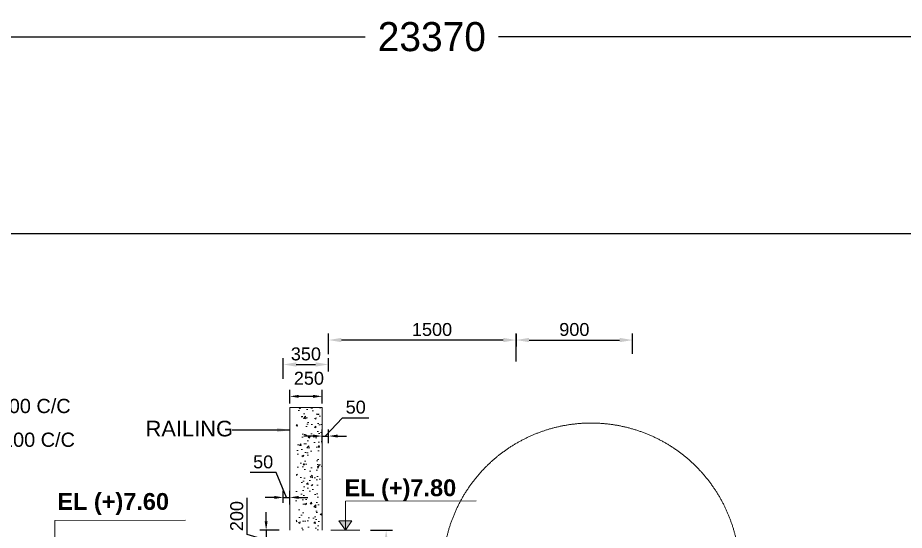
# Model space of a CAD drawing. Extents: x -358915 to 1258323, y -1667244 to -305611.
# Drawn here: x 477645 to 484499, y -1468441 to -1464477 of the extents above; entities that cross this region are included whole.
import ezdxf

# ---------------------------------------------------------------- set-up
doc = ezdxf.new("R2010")
doc.units = 0
doc.header["$LTSCALE"] = 300
doc.header["$MEASUREMENT"] = 0
doc.linetypes.add('DASHED', pattern=[0.75, 0.5, -0.25])
doc.layers.get('DEFPOINTS').update_dxf_attribs({"linetype": 'CONTINUOUS'})
doc.layers.add('Dim', color=7, linetype='CONTINUOUS', lineweight=9)
doc.layers.add('LINE', color=7, linetype='CONTINUOUS')
doc.layers.add('TXT', color=7, linetype='CONTINUOUS')
doc.styles.add('Arial', font='arial.ttf')
doc.styles.add('DIM', font='isocp3.shx')
doc.dimstyles.new('3', dxfattribs={"dimtxt": 225, "dimasz": 350, "dimexe": 100, "dimexo": 25, "dimgap": 9, "dimtad": 0, "dimdec": 0, "dimzin": 0, "dimdsep": 46, "dimtxsty": 'Standard', "dimcen": 0, "dimclrd": 5, "dimclre": 6, "dimclrt": 256, "dimadec": 0, "dimazin": 0, "dimtfac": 1, "dimtdec": 0, "dimtofl": 0, "dimtmove": 2, "dimatfit": 3, "dimfxl": 1, "dimtolj": 1, "dimtzin": 0, "dimarcsym": 0})
doc.dimstyles.new('dim_50', dxfattribs={"dimtxt": 100, "dimasz": 100, "dimexe": 50, "dimexo": 30, "dimgap": 30, "dimtad": 1, "dimdec": 0, "dimzin": 0, "dimdsep": 46, "dimtxsty": 'DIM', "dimcen": 0.09, "dimclrd": 5, "dimclre": 5, "dimclrt": 7, "dimadec": 0, "dimazin": 0, "dimtfac": 1, "dimtdec": 0, "dimtmove": 0, "dimatfit": 3, "dimfxl": 1, "dimtolj": 1, "dimtzin": 0, "dimarcsym": 1})

# ---------------------------------------------------------------- blocks, each defined once
blk = doc.blocks.new('*D546')
at = {"layer": 'DEFPOINTS', "color": 0, "transparency": 16777216}
for p in [(480342.7, -1468440.7), (480493.5, -1468440.7), (480360.9, -1472890.8)]:
    blk.add_point(p, dxfattribs=at)
at = {"layer": 'Dim', "color": 5, "lineweight": -2, "transparency": 16777216}
for p, q in [((480372.7, -1468440.7), (480543.5, -1468440.7)), ((480493.5, -1472770.8), (480493.5, -1468560.7)), ((480390.9, -1472890.8), (480543.5, -1472890.8))]:
    blk.add_line(p, q, dxfattribs=at)
at = {"layer": 'Dim', "color": 5, "transparency": 16777216}
for points in [[(480473.5, -1468560.7), (480513.5, -1468560.7), (480493.5, -1468440.7)], [(480473.5, -1472770.8), (480513.5, -1472770.8), (480493.5, -1472890.8)]]:
    blk.add_solid(points, dxfattribs=at)
at = {"layer": 'Dim', "color": 7, "transparency": 16777216, "insert": (480402.2, -1470665.7), "char_height": 120, "attachment_point": 5, "rotation": 90, "style": 'Arial'}
blk.add_mtext('\\A1;6000', dxfattribs=at)
blk = doc.blocks.new('*D548')
at = {"layer": 'DEFPOINTS', "color": 0, "transparency": 16777216}
for p in [(480047.9, -1467158.7), (480047.9, -1467243), (479697.9, -1467300.3)]:
    blk.add_point(p, dxfattribs=at)
at = {"layer": 'Dim', "color": 5, "lineweight": -2, "transparency": 16777216}
for p, q in [((479697.9, -1467270.3), (479697.9, -1467108.7)), ((479797.9, -1467158.7), (479947.9, -1467158.7)), ((480047.9, -1467213), (480047.9, -1467108.7))]:
    blk.add_line(p, q, dxfattribs=at)
at = {"layer": 'Dim', "color": 5, "transparency": 16777216}
for points in [[(479797.9, -1467142), (479797.9, -1467175.3), (479697.9, -1467158.7)], [(479947.9, -1467142), (479947.9, -1467175.3), (480047.9, -1467158.7)]]:
    blk.add_solid(points, dxfattribs=at)
at = {"layer": 'Dim', "color": 7, "transparency": 16777216, "insert": (479872.9, -1467077.6), "char_height": 100, "attachment_point": 5, "style": 'Arial'}
blk.add_mtext('\\A1;350', dxfattribs=at)
blk = doc.blocks.new('*D555')
at = {"layer": 'DEFPOINTS', "color": 0, "transparency": 16777216}
for p in [(481498.1, -1466892.3), (482398.5, -1466969.7), (482398.5, -1467106.7)]:
    blk.add_point(p, dxfattribs=at)
at = {"layer": 'Dim', "color": 5, "lineweight": -2, "transparency": 16777216}
for p, q in [((481498.1, -1466922.3), (481498.1, -1467019.7)), ((482398.5, -1467076.7), (482398.5, -1466919.7)), ((481598.1, -1466969.7), (482298.5, -1466969.7))]:
    blk.add_line(p, q, dxfattribs=at)
at = {"layer": 'Dim', "color": 5, "transparency": 16777216}
for points in [[(481598.1, -1466953), (481598.1, -1466986.3), (481498.1, -1466969.7)], [(482298.5, -1466953), (482298.5, -1466986.3), (482398.5, -1466969.7)]]:
    blk.add_solid(points, dxfattribs=at)
at = {"layer": 'Dim', "color": 7, "transparency": 16777216, "insert": (481948.3, -1466888.6), "char_height": 100, "attachment_point": 5, "style": 'Arial'}
blk.add_mtext('\\A1;900', dxfattribs=at)
blk = doc.blocks.new('*D556')
at = {"layer": 'DEFPOINTS', "color": 0, "transparency": 16777216}
for p in [(479695.6, -1468441), (479565.4, -1468591), (479700.9, -1468591)]:
    blk.add_point(p, dxfattribs=at)
at = {"layer": 'Dim', "color": 5, "lineweight": -2, "transparency": 16777216}
for p, q in [((479419.4, -1468472.2), (479419.4, -1468189.9)), ((479565.4, -1468371), (479565.4, -1468301)), ((479665.6, -1468441), (479515.4, -1468441)), ((479565.4, -1468441), (479565.4, -1468591)), ((479565.4, -1468441), (479565.4, -1468591)), ((479565.4, -1468516), (479419.4, -1468472.2)), ((479670.9, -1468591), (479515.4, -1468591)), ((479565.4, -1468661), (479565.4, -1468731))]:
    blk.add_line(p, q, dxfattribs=at)
at = {"layer": 'Dim', "color": 5, "transparency": 16777216}
for points in [[(479553.8, -1468371), (479577.1, -1468371), (479565.4, -1468441)], [(479553.8, -1468661), (479577.1, -1468661), (479565.4, -1468591)]]:
    blk.add_solid(points, dxfattribs=at)
at = {"layer": 'Dim', "color": 7, "transparency": 16777216, "insert": (479338.3, -1468331.1), "char_height": 100, "attachment_point": 5, "rotation": 90, "style": 'Arial'}
blk.add_mtext('\\A1;200', dxfattribs=at)
blk = doc.blocks.new('*D559')
at = {"layer": 'DEFPOINTS', "color": 0, "transparency": 16777216}
for p in [(480047.9, -1467712.1), (479997.9, -1467797.6), (480047.9, -1467797.6)]:
    blk.add_point(p, dxfattribs=at)
at = {"layer": 'Dim', "color": 5, "lineweight": -2, "transparency": 16777216}
for p, q in [((480022.9, -1467712.1), (480156.6, -1467570)), ((480156.6, -1467570), (480359.5, -1467570)), ((479997.9, -1467767.6), (479997.9, -1467662.1)), ((480047.9, -1467767.6), (480047.9, -1467662.1)), ((479927.9, -1467712.1), (479857.9, -1467712.1)), ((479997.9, -1467712.1), (480047.9, -1467712.1)), ((479997.9, -1467712.1), (480047.9, -1467712.1)), ((480117.9, -1467712.1), (480187.9, -1467712.1))]:
    blk.add_line(p, q, dxfattribs=at)
at = {"layer": 'Dim', "color": 5, "transparency": 16777216}
for points in [[(479927.9, -1467700.5), (479927.9, -1467723.8), (479997.9, -1467712.1)], [(480117.9, -1467700.5), (480117.9, -1467723.8), (480047.9, -1467712.1)]]:
    blk.add_solid(points, dxfattribs=at)
at = {"layer": 'Dim', "color": 7, "transparency": 16777216, "insert": (480258, -1467489), "char_height": 100, "attachment_point": 5, "style": 'Arial'}
blk.add_mtext('\\A1;50', dxfattribs=at)
blk = doc.blocks.new('*D560')
at = {"layer": 'DEFPOINTS', "color": 0, "transparency": 16777216}
for p in [(479747.9, -1467405.2), (479747.9, -1467490.7), (479997.9, -1467490.7)]:
    blk.add_point(p, dxfattribs=at)
at = {"layer": 'Dim', "color": 5, "lineweight": -2, "transparency": 16777216}
for p, q in [((479747.9, -1467460.7), (479747.9, -1467355.2)), ((479997.9, -1467460.7), (479997.9, -1467355.2)), ((479927.9, -1467405.2), (479817.9, -1467405.2))]:
    blk.add_line(p, q, dxfattribs=at)
at = {"layer": 'Dim', "color": 5, "transparency": 16777216}
for points in [[(479817.9, -1467393.5), (479817.9, -1467416.8), (479747.9, -1467405.2)], [(479927.9, -1467393.5), (479927.9, -1467416.8), (479997.9, -1467405.2)]]:
    blk.add_solid(points, dxfattribs=at)
at = {"layer": 'Dim', "color": 7, "transparency": 16777216, "insert": (479896.2, -1467265.8), "char_height": 100, "attachment_point": 5, "style": 'Arial'}
blk.add_mtext('\\A1;250', dxfattribs=at)
blk = doc.blocks.new('*D561')
at = {"layer": 'DEFPOINTS', "color": 0, "transparency": 16777216}
for p in [(479747.9, -1468186.7), (479698.2, -1468259.4), (479747.9, -1468272.2)]:
    blk.add_point(p, dxfattribs=at)
at = {"layer": 'Dim', "color": 5, "lineweight": -2, "transparency": 16777216}
for p, q in [((479643.8, -1467993.5), (479440.8, -1467993.5)), ((479723.1, -1468186.7), (479643.8, -1467993.5)), ((479628.2, -1468186.7), (479558.2, -1468186.7)), ((479698.2, -1468229.4), (479698.2, -1468136.7)), ((479698.2, -1468186.7), (479747.9, -1468186.7)), ((479698.2, -1468186.7), (479747.9, -1468186.7)), ((479747.9, -1468242.2), (479747.9, -1468136.7)), ((479817.9, -1468186.7), (479887.9, -1468186.7))]:
    blk.add_line(p, q, dxfattribs=at)
at = {"layer": 'Dim', "color": 5, "transparency": 16777216}
for points in [[(479628.2, -1468175), (479628.2, -1468198.3), (479698.2, -1468186.7)], [(479817.9, -1468175), (479817.9, -1468198.3), (479747.9, -1468186.7)]]:
    blk.add_solid(points, dxfattribs=at)
at = {"layer": 'Dim', "color": 7, "transparency": 16777216, "insert": (479542.3, -1467912.5), "char_height": 100, "attachment_point": 5, "style": 'Arial'}
blk.add_mtext('\\A1;50', dxfattribs=at)
blk = doc.blocks.new('*D562')
at = {"layer": 'DEFPOINTS', "color": 0, "transparency": 16777216}
for p in [(480047.9, -1466969.6), (480047.9, -1467108.7), (481498.1, -1467165.1)]:
    blk.add_point(p, dxfattribs=at)
at = {"layer": 'Dim', "color": 5, "lineweight": -2, "transparency": 16777216}
for p, q in [((480047.9, -1467078.7), (480047.9, -1466919.6)), ((481498.1, -1467135.1), (481498.1, -1466919.7)), ((481398.1, -1466969.7), (480147.9, -1466969.6))]:
    blk.add_line(p, q, dxfattribs=at)
at = {"layer": 'Dim', "color": 5, "transparency": 16777216}
for points in [[(480147.9, -1466952.9), (480147.9, -1466986.3), (480047.9, -1466969.6)], [(481398.1, -1466953), (481398.1, -1466986.3), (481498.1, -1466969.7)]]:
    blk.add_solid(points, dxfattribs=at)
at = {"layer": 'Dim', "color": 7, "transparency": 16777216, "insert": (480848, -1466888.6), "char_height": 100, "attachment_point": 5, "rotation": 359.99821, "style": 'Arial'}
blk.add_mtext('\\A1;1500', dxfattribs=at)
blk = doc.blocks.new('*D1502')
at = {"layer": 'DEFPOINTS', "color": 0, "ltscale": 0.5, "transparency": 16777216}
for p in [(492531.4, -1464624.8), (469161.4, -1466146.3), (492531.4, -1466146.3)]:
    blk.add_point(p, dxfattribs=at)
at = {"layer": 'LINE', "color": 6, "lineweight": -2, "ltscale": 0.5, "transparency": 16777216}
for p, q in [((469161.4, -1466121.3), (469161.4, -1464524.8)), ((492531.4, -1466121.3), (492531.4, -1464524.8))]:
    blk.add_line(p, q, dxfattribs=at)
at = {"layer": 'LINE', "color": 5, "lineweight": -2, "ltscale": 0.5, "transparency": 16777216}
for p, q in [((469511.4, -1464624.8), (480331.2, -1464624.8)), ((492181.4, -1464624.8), (481361.7, -1464624.8))]:
    blk.add_line(p, q, dxfattribs=at)
at = {"layer": 'LINE', "color": 5, "ltscale": 0.5, "transparency": 16777216}
for points in [[(469511.4, -1464566.5), (469511.4, -1464683.2), (469161.4, -1464624.8)], [(492181.4, -1464566.5), (492181.4, -1464683.2), (492531.4, -1464624.8)]]:
    blk.add_solid(points, dxfattribs=at)
at = {"layer": 'LINE', "ltscale": 0.5, "transparency": 16777216, "insert": (480846.4, -1464624.8), "char_height": 225, "attachment_point": 5}
blk.add_mtext('\\A1;23370', dxfattribs=at)

msp = doc.modelspace()

# ---------------------------------------------------------------- hatches: boundary and pattern name
at = {"layer": 'Dim'}
h = msp.add_hatch(dxfattribs=at)
h.set_pattern_fill('AR-CONC', color=8, scale=20)
h.set_pattern_definition([(50, (86939.22, -1491727.71), (143.452037, -12.550427), [15, -165]), (355, (86939.22, -1491727.7), (-27.750267, 150.438427), [12, -132]), (100.451444, (86951.18, -1491728.75), (115.70177, 137.888), [12.74804, -140.22842]), (46.1842, (86939.22, -1491687.7), (213.44827, -33.10386), [22.5, -247.5]), (96.635635, (86957, -1491690.46), (186.93239, 194.82372), [19.12207, -210.34275]), (351.184164, (86939.22, -1491687.7), (186.93239, 194.82372), [18, -198]), (21, (86959.22, -1491697.71), (119.38141, -80.523778), [15, -165]), (326, (86959.22, -1491697.7), (48.663066, 145.03001), [12, -132]), (71.451445, (86969.17, -1491704.42), (168.044475, 64.50623), [12.74804, -140.22842]), (37.5, (86939.22, -1491727.706), (2.431971, 66.578771), [0, -130.4, 0, -134, 0, -132.5]), (7.5, (86939.22, -1491727.706), (52.613907, 78.882342), [0, -76.4, 0, -127.4, 0, -50.5]), (327.5, (86894.62, -1491727.706), (106.764487, -4.510974), [0, -50, 0, -156, 0, -207]), (317.5, (86874.62, -1491727.71), (116.637234, 20.020996), [0, -65, 0, -103.6, 0, -147])])
h.paths.add_polyline_path([(479997.9, -1467490.7), (479797.9, -1467490.7), (479797.9, -1468440.7), (479997.9, -1468440.7)])
at = {"layer": 'Dim', "ltscale": 500}
h = msp.add_hatch(color=15, dxfattribs=at)
h.dxf.hatch_style = 1
h.paths.add_polyline_path([(480178.5, -1468366.8), (480128.7, -1468366.8), (480178.5, -1468440.7)])
h.paths.add_polyline_path([(480228.2, -1468366.8), (480178.5, -1468366.8), (480178.5, -1468440.7)])

# ---------------------------------------------------------------- linework, layer by layer
at = {"layer": 'Dim', "color": 7}
msp.add_lwpolyline([(479997.9, -1468440.7), (479997.9, -1467490.7), (479747.9, -1467490.7), (479747.9, -1468440.7)], dxfattribs=at)
at = {"layer": 'Dim', "ltscale": 500}
for points in [[(480178.5, -1468440.7), (480178.5, -1468215.1), (481189.1, -1468211.8)], [(477931.5, -1468590.8), (477931.5, -1468365.2), (478943.1, -1468361.9)], [(480178.5, -1468440.7), (480178.5, -1468366.8), (480128.7, -1468366.8), (480178.5, -1468440.7)], [(480178.5, -1468440.7), (480178.5, -1468366.8), (480228.2, -1468366.8), (480178.5, -1468440.7)]]:
    msp.add_lwpolyline(points, dxfattribs=at)
at = {"layer": 'Dim', "ltscale": 50}
msp.add_lwpolyline([(480065.9, -1468440.7), (480291, -1468440.7)], dxfattribs=at)
at = {"layer": 'Dim', "color": 7, "linetype": 'DASHED', "ltscale": 400}
msp.add_arc((482078.4, -1468759.3), 1147.6, 348.13273, 325.50417, dxfattribs=at)
at = {"layer": 'LINE'}
msp.add_lwpolyline([(492531.4, -1482672.2), (469161.4, -1482672.2), (469161.4, -1466146.3), (492531.4, -1466146.3)], close=True, dxfattribs=at)

# ---------------------------------------------------------------- texts
at = {"layer": 'Dim', "color": 7, "char_height": 110, "attachment_point": 4}
for s, insert, width in [('{\\fArial|b0|i0|c0|p34;%%C16@200 C/C}', (477044, -1467490.6), 2524.191), ('{\\fArial|b0|i0|c0|p34;%%C20@100 C/C}', (477077.2, -1467751.6), 1145.252)]:
    msp.add_mtext(s, dxfattribs=dict(at, insert=insert, width=width))
at = {"layer": 'TXT', "color": 0, "attachment_point": 5, "style": 'Arial'}
for s, insert, char_height, width in [('{\\H1.1x;\\C7;RAILING\\fArial|b1|i0|c0|p34;\\H0.90909x;\\C6; }', (478971.4, -1467655.2), 110, 2026.922), ('{\\fArial|b1|i0|c0|p34;\\C6;EL (+)7.80}', (480603.2, -1468131.7), 130, 1034.81), ('{\\fArial|b1|i0|c0|p34;\\C6;EL (+)7.60}', (478382.9, -1468237.5), 130, 1034.81)]:
    msp.add_mtext(s, dxfattribs=dict(at, insert=insert, char_height=char_height, width=width))

# ---------------------------------------------------------------- dimensions: what is measured, and where the dimension line sits
at = {"layer": 'Dim'}
for base, p1, p2, angle, text, override, picture, middle in [((480047.9, -1466969.6), (481498.1, -1467165.1), (480047.9, -1467108.7), 179.99821, '1500', {"dimtxsty": 'Arial', "dimtmove": 1}, '*D562', (480848, -1466969.6)), ((479747.9, -1468186.7), (479698.2, -1468259.4), (479747.9, -1468272.2), 360, '50', {"dimasz": 70, "dimtxsty": 'Arial', "dimtmove": 1}, '*D561', (479613.8, -1467993.5))]:
    dim = msp.add_linear_dim(base=base, p1=p1, p2=p2, angle=angle, text=text, dimstyle='dim_50', override=override, dxfattribs=at)
    dim.commit()
    dim.dimension.update_dxf_attribs({"geometry": picture, "text_midpoint": middle, "dimtype": 160})
dim = msp.add_linear_dim(base=(482398.5, -1466969.7), p1=(481498.1, -1466892.3), p2=(482398.5, -1467106.7), dimstyle='dim_50', override={"dimtxsty": 'Arial', "dimtmove": 1}, dxfattribs=at)
dim.commit()
dim.dimension.update_dxf_attribs({"geometry": '*D555', "text_midpoint": (481948.3, -1466888.6)})
for base, p1, p2, text, override, picture, middle in [((480047.9, -1467158.7), (479697.9, -1467300.3), (480047.9, -1467243), '350', {"dimtxsty": 'Arial', "dimtmove": 1}, '*D548', (479872.9, -1467158.7)), ((480047.9, -1467712.1), (479997.9, -1467797.6), (480047.9, -1467797.6), '50', {"dimasz": 70, "dimtxsty": 'Arial', "dimtmove": 1}, '*D559', (480186.6, -1467570))]:
    dim = msp.add_linear_dim(base=base, p1=p1, p2=p2, text=text, dimstyle='dim_50', override=override, dxfattribs=at)
    dim.commit()
    dim.dimension.update_dxf_attribs({"geometry": picture, "text_midpoint": middle, "dimtype": 160})
dim = msp.add_linear_dim(base=(479747.9, -1467405.2), p1=(479997.9, -1467490.7), p2=(479747.9, -1467490.7), angle=180, dimstyle='dim_50', override={"dimasz": 70, "dimtxsty": 'Arial', "dimtmove": 1}, dxfattribs=at)
dim.commit()
dim.dimension.update_dxf_attribs({"geometry": '*D560', "text_midpoint": (479896.2, -1467346.8), "dimtype": 160})
for base, p1, p2, text, override, picture, middle in [((479565.4, -1468591), (479695.6, -1468441), (479700.9, -1468591), '200', {"dimasz": 70, "dimtxsty": 'Arial', "dimtmove": 1}, '*D556', (479338.3, -1468442.2)), ((480493.5, -1468440.7), (480360.9, -1472890.8), (480342.7, -1468440.7), '6000', {"dimtxt": 120, "dimasz": 120, "dimtxsty": 'Arial', "dimtmove": 1}, '*D546', (480402.2, -1470665.7))]:
    dim = msp.add_linear_dim(base=base, p1=p1, p2=p2, angle=90, text=text, dimstyle='dim_50', override=override, dxfattribs=at)
    dim.commit()
    dim.dimension.update_dxf_attribs({"geometry": picture, "text_midpoint": middle})
at = {"layer": 'LINE', "color": 3, "ltscale": 0.5}
dim = msp.add_linear_dim(base=(492531.4, -1464624.8), p1=(469161.4, -1466146.3), p2=(492531.4, -1466146.3), dimstyle='3', override={"dimfxl": 700}, dxfattribs=at)
dim.commit()
dim.dimension.update_dxf_attribs({"geometry": '*D1502', "text_midpoint": (480846.4, -1464624.8)})

# ---------------------------------------------------------------- leaders
at = {"layer": 'Dim'}
msp.add_leader([(479749, -1467665.5), (479301.6, -1467665.5)], dimstyle='dim_50', override={"dimgap": 30, "dimtad": 0}, dxfattribs=at)

doc.saveas('drawing.dxf')
